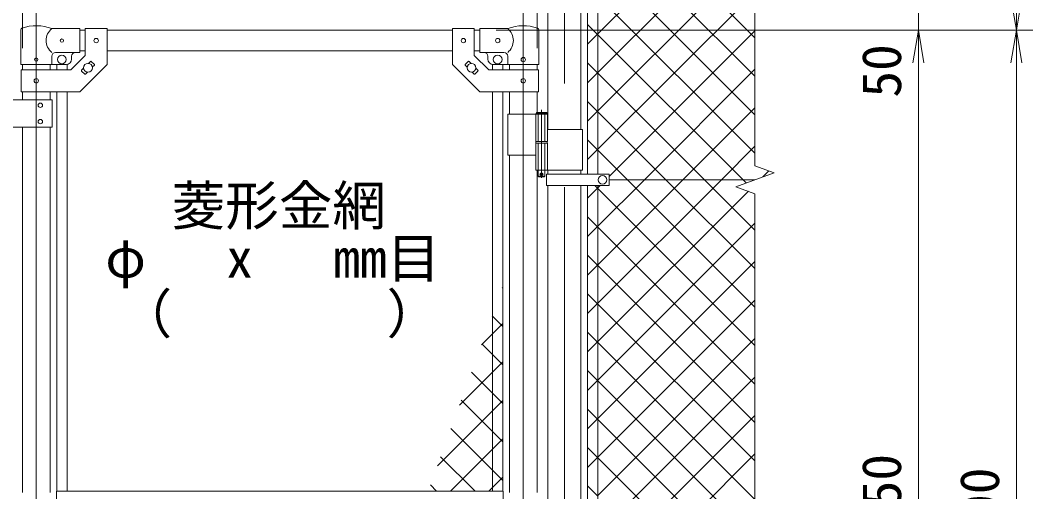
# Model space of a CAD drawing. Units: millimetres, scale not verified. Extents: x -6300 to 6300, y -4455 to 4455.
# Drawn here: x 2090 to 3949, y 365 to 1232 of the extents above; entities that cross this region are included whole.
import ezdxf
from ezdxf.enums import TextEntityAlignment as Align

# ---------------------------------------------------------------- set-up
doc = ezdxf.new("R2010")
doc.units = ezdxf.units.MM
doc.header["$LTSCALE"] = 30
doc.linetypes.add('DASHED', pattern=[7.5, 6, -1.5])
doc.linetypes.add('USER1', pattern=[50.8, 31.75, -6.35, 6.35, -6.35])
for name, color, linetype, lineweight in [('0-1_D-BMK', 2, 'USER1', 13), ('0-2_D-STR1', 1, 'Continuous', 18), ('0-3_D-STR3', 3, 'Continuous', 13), ('0-7_D-STR-DIM', 7, 'Continuous', 9), ('0-8_0', 7, 'Continuous', 9), ('0-9_D-STR2', 7, 'Continuous', 9), ('0-A_D-STR-TXT', 7, 'Continuous', 9)]:
    doc.layers.add(name, color=color, linetype=linetype, lineweight=lineweight)
doc.styles.add('ＭＳ ゴシック', font='')
doc.styles.get('ＭＳ ゴシック').set_extended_font_data('MS Gothic')

# ---------------------------------------------------------------- blocks, each defined once
blk = doc.blocks.new('_Open')
at = {"layer": '0-8_0'}
blk.add_line((-30, 5), (0, 0), dxfattribs=at)
blk.add_lwpolyline([(-30, -5), (0, 0), (-30, 0)], dxfattribs=at)

msp = doc.modelspace()

# ---------------------------------------------------------------- linework, layer by layer
at = {"layer": '0-1_D-BMK'}
for p, q in [((3089.08, 2448.75), (3089.08, -947.06)), ((2119.48, 1255.24), (2119.48, -583.15)), ((3013.68, 1255.24), (3013.68, -583.15)), ((3047.24, 1066.93), (3047.24, 942.04)), ((3043.61, 949.01), (3050.86, 949.01))]:
    msp.add_line(p, q, dxfattribs=at)
at = {"layer": '0-2_D-STR1'}
for p, q in [((3058.83, 1257.61), (3058.83, 1031.01)), ((3119.33, 1257.61), (3119.33, 1031.01)), ((2209.48, 1213.51), (2199.48, 1213.51)), ((2883.68, 1213.51), (2249.48, 1213.51)), ((2933.68, 1213.51), (2923.68, 1213.51)), ((2209.48, 1175.51), (2199.48, 1175.51)), ((2883.68, 1175.51), (2249.48, 1175.51)), ((2933.68, 1175.51), (2923.68, 1175.51)), ((2094.08, 1150.51), (2094.08, 1140.46)), ((2144.88, 1150.51), (2144.88, 1140.46)), ((2988.28, 1150.51), (2988.28, 1140.46)), ((3039.08, 1150.51), (3039.08, 1140.46)), ((2094.08, 1100.46), (2094.08, 1085.46)), ((2144.88, 1100.46), (2144.88, 1085.46)), ((2988.28, 1100.46), (2988.28, 1059.01)), ((3039.08, 1100.46), (3039.08, 1062.01)), ((2094.08, 1035.46), (2094.08, 363.51)), ((2144.88, 1035.46), (2144.88, 363.51)), ((2988.28, 984.01), (2988.28, 363.51)), ((3039.08, 956.01), (3039.08, 363.51)), ((3058.83, 956.01), (3058.83, 949.01)), ((3119.33, 956.01), (3119.33, 949.01)), ((3058.83, 928.01), (3058.83, 212.01)), ((3119.33, 928.01), (3119.33, 212.01))]:
    msp.add_line(p, q, dxfattribs=at)
at = {"layer": '0-3_D-STR3'}
for p, q in [((3131.58, 1665.21), (3131.58, 949.01)), ((3150.58, 1665.21), (3150.58, 949.01)), ((2090.93, 1150.51), (2090.93, 1214.2)), ((2199.48, 1216.51), (2148.03, 1216.51)), ((2199.48, 1216.51), (2199.48, 1172.51)), ((2209.48, 1216.71), (2209.48, 1167.03)), ((2209.48, 1216.71), (2249.48, 1216.71)), ((2249.48, 1216.71), (2249.48, 1150.46)), ((2883.68, 1216.71), (2883.68, 1150.46)), ((2923.68, 1216.71), (2883.68, 1216.71)), ((2923.68, 1216.71), (2923.68, 1167.03)), ((2933.68, 1216.51), (2985.13, 1216.51)), ((2933.68, 1216.51), (2933.68, 1172.51)), ((3042.23, 1150.51), (3042.23, 1214.2)), ((2199.48, 1172.51), (2155.03, 1172.51)), ((2933.68, 1172.51), (2978.13, 1172.51)), ((2148.03, 1150.51), (2148.03, 1165.51)), ((2182.91, 1140.46), (2209.48, 1167.03)), ((2184.48, 1165.51), (2184.48, 1160.51)), ((2215.36, 1152.41), (2219.07, 1156.13)), ((2220.49, 1156.13), (2226.14, 1150.47)), ((2912.67, 1156.13), (2907.01, 1150.47)), ((2917.8, 1152.41), (2914.08, 1156.13)), ((2950.24, 1140.46), (2923.68, 1167.03)), ((2948.68, 1165.51), (2948.68, 1160.51)), ((2985.13, 1150.51), (2985.13, 1165.51)), ((2090.93, 1150.51), (2148.03, 1150.51)), ((2091.78, 1140.46), (2182.91, 1140.46)), ((2091.78, 1140.46), (2091.78, 1100.46)), ((2148.03, 1150.51), (2174.48, 1150.51)), ((2156.98, 1150.51), (2156.98, 1140.46)), ((2175.98, 1150.51), (2175.98, 1140.46)), ((2202.81, 1139.87), (2206.52, 1143.58)), ((2202.81, 1138.45), (2208.47, 1132.79)), ((2209.88, 1132.79), (2213.6, 1136.51)), ((2222.43, 1145.34), (2226.14, 1149.06)), ((2910.72, 1145.34), (2907.01, 1149.06)), ((2923.27, 1132.79), (2919.56, 1136.51)), ((2930.34, 1138.45), (2924.69, 1132.79)), ((2930.34, 1139.87), (2926.63, 1143.58)), ((3041.38, 1140.46), (2950.24, 1140.46)), ((2957.18, 1150.51), (2957.18, 1140.46)), ((2985.13, 1150.51), (2958.68, 1150.51)), ((2976.18, 1150.51), (2976.18, 1140.46)), ((3042.23, 1150.51), (2985.13, 1150.51)), ((3041.38, 1140.46), (3041.38, 1100.46)), ((2156.98, 1100.46), (2156.98, 366.01)), ((2175.98, 1100.46), (2175.98, 366.01)), ((2957.18, 1100.46), (2957.18, 366.01)), ((2976.18, 1100.46), (2976.18, 366.01)), ((2148.48, 1085.46), (2028.48, 1085.46)), ((2148.48, 1085.46), (2148.48, 1035.46)), ((3057.24, 1061.01), (3037.24, 1061.01)), ((3038.24, 1062.01), (3056.24, 1062.01)), ((3057.24, 1061.01), (3056.24, 1062.01)), ((3057.24, 1061.01), (3057.24, 1059.01)), ((2985.13, 1059.01), (2985.13, 984.01)), ((2985.13, 1059.01), (3058.04, 1059.01)), ((3036.44, 1059.01), (3036.44, 1009.01)), ((3058.04, 1059.01), (3058.04, 1009.01)), ((2148.48, 1035.46), (2028.48, 1035.46)), ((3058.04, 1031.01), (3122.38, 1031.01)), ((3122.38, 1031.01), (3122.38, 956.01)), ((3036.44, 1009.01), (3058.04, 1009.01)), ((3036.44, 1006.01), (3058.04, 1006.01)), ((3036.44, 1006.01), (3036.44, 956.01)), ((3036.74, 1009.01), (3036.74, 1006.01)), ((3036.74, 1006.01), (3057.74, 1006.01)), ((3057.74, 1009.01), (3057.74, 1006.01)), ((3058.04, 1006.01), (3058.04, 956.01)), ((2985.13, 984.01), (3036.32, 984.01)), ((3036.44, 956.01), (3122.38, 956.01)), ((3041.24, 956.01), (3041.24, 945.01)), ((3056.28, 949.01), (3056.28, 928.01)), ((3056.28, 949.01), (3171.08, 949.01)), ((3171.08, 949.01), (3171.08, 928.01)), ((3042.24, 944.01), (3041.24, 945.01)), ((3042.24, 944.01), (3052.24, 944.01)), ((3052.24, 944.01), (3053.24, 945.01)), ((3439.08, 938.51), (3171.08, 938.51)), ((3056.28, 928.01), (3171.08, 928.01)), ((3131.58, 928.01), (3131.58, 212.01)), ((3150.58, 928.01), (3150.58, 212.01)), ((2156.58, 366.01), (2976.58, 366.01)), ((2156.58, 345.01), (2156.58, 366.01)), ((2976.58, 311.01), (2976.58, 366.01))]:
    msp.add_line(p, q, dxfattribs=at)
at = {"layer": '0-3_D-STR3', "linetype": 'DASHED'}
for p, q in [((3040.94, 1059.01), (3040.94, 1009.01)), ((3053.54, 1059.01), (3053.54, 1009.01)), ((3040.94, 1006.01), (3040.94, 956.01)), ((3053.54, 1006.01), (3053.54, 956.01))]:
    msp.add_line(p, q, dxfattribs=at)
at = {"layer": '0-3_D-STR3'}
for points in [[(2091.78, 1100.46), (2199.48, 1100.46), (2249.48, 1150.46)], [(3041.38, 1100.46), (2933.68, 1100.46), (2883.68, 1150.46)], [(3038.24, 1062.01), (3037.24, 1061.01), (3037.24, 1059.01)], [(3053.24, 956.01), (3053.24, 945.01), (3041.24, 945.01)]]:
    msp.add_lwpolyline(points, dxfattribs=at)
for centre, radius in [((2166.48, 1194.51), 3), ((2229.48, 1194.46), 4), ((2903.68, 1194.46), 4), ((2966.68, 1194.51), 4), ((2119.48, 1159.51), 3), ((2166.48, 1159.51), 8), ((2966.68, 1159.51), 8), ((3013.68, 1159.51), 4), ((2214.48, 1144.46), 8), ((2918.68, 1144.46), 8), ((2119.48, 1120.46), 4), ((3013.68, 1120.46), 4), ((2126.98, 1075.46), 4), ((2126.98, 1045.46), 4), ((3047.24, 949.01), 2.5), ((3159.08, 938.51), 8)]:
    msp.add_circle(centre, radius, dxfattribs=at)
for centre, radius, start, end in [((2094.23, 1214.2), 3.3, 109.22051, 180), ((2119.48, 1141.78), 80, 69.0916, 109.22051), ((2166.22, 1194.51), 28.55, 129.59418, 230.40582), ((3013.68, 1141.78), 80, 70.77949, 110.9084), ((2966.93, 1194.51), 28.55, 309.59418, 50.40582), ((3038.93, 1214.2), 3.3, 0, 70.77949), ((2155.03, 1165.51), 7, 90, 180), ((2191.48, 1165.51), 7, 90, 180), ((2941.68, 1165.51), 7, 0, 90), ((2978.13, 1165.51), 7, 0, 90), ((2174.48, 1160.51), 10, 270, 0), ((2219.78, 1155.42), 1, 45, 135), ((2913.37, 1155.42), 1, 45, 135), ((2958.68, 1160.51), 10, 180, 270), ((2203.52, 1139.16), 1, 135, 225), ((2225.44, 1149.76), 1, 315, 45), ((2907.72, 1149.76), 1, 135, 225), ((2929.64, 1139.16), 1, 315, 45), ((2209.17, 1133.5), 1, 225, 315), ((2923.98, 1133.5), 1, 225, 315)]:
    msp.add_arc(centre, radius, start, end, dxfattribs=at)
at = {"layer": '0-7_D-STR-DIM'}
for p, q in [((2094.08, 1180.51), (2094.08, 2693.51)), ((2094.08, 1180.51), (2094.08, 2693.51)), ((3039.08, 1180.51), (3039.08, 2693.51)), ((3439.08, 964.16), (3439.08, 2476.51)), ((3739.08, 1263.51), (3739.08, 1213.51)), ((2963.68, 1213.51), (3769.08, 1213.51)), ((2963.68, 1213.51), (3949.08, 1213.51)), ((2963.68, 1213.51), (3949.08, 1213.51)), ((2963.68, 1213.51), (3769.08, 1213.51)), ((3739.08, -476.49), (3739.08, 1153.51)), ((3739.08, 1153.51), (3739.08, 1093.51)), ((3919.08, 1153.51), (3919.08, -526.49)), ((3403.84, 925.69), (3474.31, 951.34)), ((3474.31, 951.34), (3439.08, 964.16)), ((3439.08, 912.86), (3403.84, 925.69)), ((3439.08, -679.49), (3439.08, 912.86))]:
    msp.add_line(p, q, dxfattribs=at)
at = {"layer": '0-9_D-STR2'}
for p, q in [((3150.58, 1206.62), (3439.08, 1495.12)), ((3439.08, 1199.41), (3150.58, 1487.91)), ((3150.58, 1135.91), (3439.08, 1424.41)), ((3439.08, 1128.7), (3150.58, 1417.2)), ((3150.58, 1065.2), (3439.08, 1353.7)), ((3439.08, 1057.99), (3150.58, 1346.49)), ((3150.58, 994.49), (3439.08, 1282.99)), ((3439.08, 987.28), (3150.58, 1275.78)), ((3171.08, 944.28), (3439.08, 1212.28)), ((3131.58, 1187.62), (3150.58, 1206.62)), ((3150.58, 1134.35), (3131.58, 1153.35)), ((3131.58, 1116.91), (3150.58, 1135.91)), ((3346.42, 938.51), (3150.58, 1134.35)), ((3236.02, 938.51), (3439.08, 1141.56)), ((3150.58, 1063.64), (3131.58, 1082.64)), ((3131.58, 1046.2), (3150.58, 1065.2)), ((3275.71, 938.51), (3150.58, 1063.64)), ((3306.73, 938.51), (3439.08, 1070.85)), ((3150.58, 992.93), (3131.58, 1011.93)), ((3131.58, 975.49), (3150.58, 994.49)), ((3205, 938.51), (3150.58, 992.93)), ((3377.44, 938.51), (3439.08, 1000.14)), ((3453.35, 943.71), (3464.54, 954.9)), ((3150.58, 853.06), (3236.02, 938.51)), ((3150.58, 782.35), (3306.73, 938.51)), ((3150.58, 711.64), (3377.44, 938.51)), ((3439.08, 704.43), (3205, 938.51)), ((3439.08, 775.14), (3275.71, 938.51)), ((3439.08, 845.85), (3346.42, 938.51)), ((3150.58, 851.51), (3131.58, 870.51)), ((3150.58, 570.22), (3439.08, 858.72)), ((3131.58, 834.06), (3150.58, 853.06)), ((3439.08, 563.01), (3150.58, 851.51)), ((3150.58, 780.8), (3131.58, 799.8)), ((3131.58, 763.35), (3150.58, 782.35)), ((3150.58, 499.51), (3439.08, 788.01)), ((3439.08, 492.3), (3150.58, 780.8)), ((2976.18, 739.39), (2975.22, 740.34)), ((3150.58, 710.09), (3131.58, 729.09)), ((3131.58, 692.64), (3150.58, 711.64)), ((3150.58, 428.8), (3439.08, 717.3)), ((3439.08, 421.59), (3150.58, 710.09)), ((2976.18, 668.68), (2956.35, 688.51)), ((2936.89, 635.09), (2976.18, 674.37)), ((3150.58, 639.38), (3131.58, 658.38)), ((2976.18, 597.97), (2937.47, 636.67)), ((3150.58, 358.09), (3439.08, 646.59)), ((3439.08, 350.88), (3150.58, 639.38)), ((2896.39, 523.88), (2976.18, 603.66)), ((2976.18, 527.25), (2918.59, 584.84)), ((3150.58, 568.67), (3131.58, 587.67)), ((3131.58, 551.22), (3150.58, 570.22)), ((3150.58, 287.38), (3439.08, 575.88)), ((3439.08, 280.17), (3150.58, 568.67)), ((2855.89, 412.67), (2976.18, 532.95)), ((2976.18, 456.54), (2899.72, 533)), ((3150.58, 497.96), (3131.58, 516.96)), ((3131.58, 480.51), (3150.58, 499.51)), ((3439.08, 209.46), (3150.58, 497.96)), ((2976.18, 385.83), (2880.84, 481.17)), ((2879.95, 366.01), (2976.18, 462.24)), ((3150.58, 427.25), (3131.58, 446.25)), ((2925.29, 366.01), (2861.96, 429.34)), ((3131.58, 409.8), (3150.58, 428.8)), ((3206.13, 201.51), (3439.08, 434.46)), ((3376.31, 201.51), (3150.58, 427.25)), ((2950.66, 366.01), (2976.18, 391.53)), ((2854.58, 366.01), (2843.09, 377.5)), ((3150.58, 356.54), (3131.58, 375.54))]:
    msp.add_line(p, q, dxfattribs=at)
for points in [[(3422.99, 932.65), (3417.13, 938.51), (3150.58, 1205.06), (3131.58, 1224.06)], [(3131.58, 904.78), (3150.58, 923.78), (3154.81, 928.01)], [(3131.58, 621.93), (3150.58, 640.93), (3426.93, 917.28)], [(3439.08, 633.72), (3150.58, 922.22), (3144.79, 928.01)], [(3145.92, 212.01), (3150.58, 216.67), (3439.08, 505.17)]]:
    msp.add_lwpolyline(points, dxfattribs=at)

# ---------------------------------------------------------------- block references
at = {"layer": '0-7_D-STR-DIM', "xscale": 2, "yscale": 2}
for p, rotation in [((3919.08, 1213.51), 270), ((3739.08, 1213.51), 90), ((3739.08, 1213.51), 90), ((3919.08, 1213.51), 90)]:
    msp.add_blockref('_Open', p, dxfattribs=dict(at, rotation=rotation))

# ---------------------------------------------------------------- texts
at = {"layer": '0-7_D-STR-DIM', "style": 'ＭＳ ゴシック'}
for s, p in [('50', (3728.95, 1089.57)), ('1750', (3728.95, 238.16)), ('1800', (3908.95, 213.16))]:
    msp.add_text(s, height=72.14, rotation=90, dxfattribs=at).set_placement(p, align=Align.BOTTOM_LEFT)
at = {"layer": '0-A_D-STR-TXT', "style": 'ＭＳ ゴシック'}
for s, p in [('菱形金網', (2368.1, 833.41)), ('φ\u3000 x\u3000 mm目', (2246.27, 737.02)), ('（\u3000\u3000\u3000\u3000）', (2270.63, 634.55))]:
    msp.add_text(s, height=72.14, dxfattribs=at).set_placement(p, align=Align.BOTTOM_LEFT)

doc.saveas('drawing.dxf')
